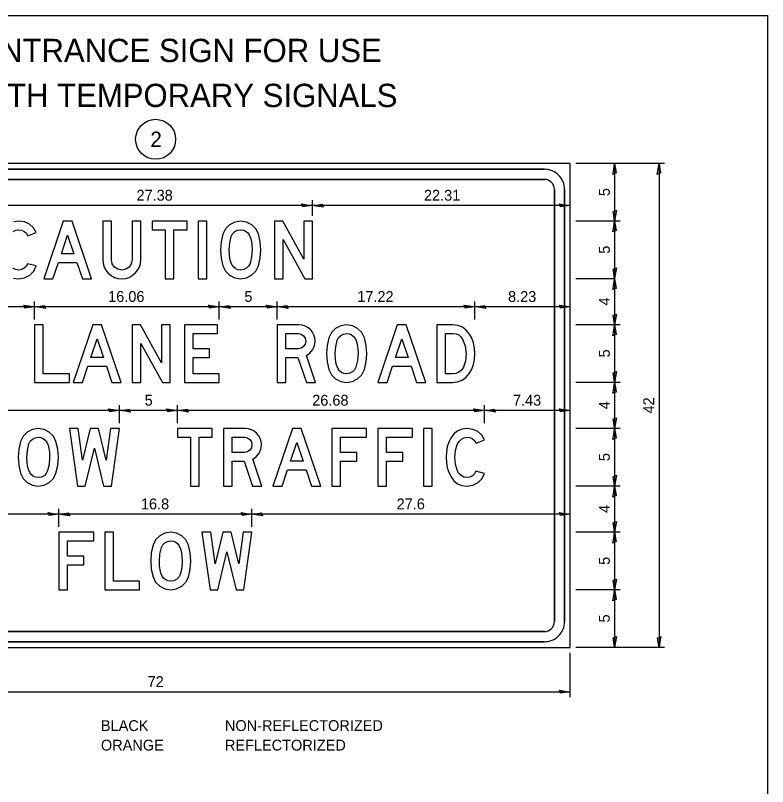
# Model space of a CAD drawing. Extents: x 100 to 887, y 75 to 1075.
# Drawn here: x 402.2 to 887.5, y 577.6 to 1075 of the extents above; entities that cross this region are included whole.
import ezdxf

# ---------------------------------------------------------------- set-up
doc = ezdxf.new("R2010")
doc.units = 0
for name, color, linetype in [('RD_Pr_Roadway_Dimensions', 7, 'Continuous'), ('RD_Pr_Roadway_Notes', 7, 'Continuous'), ('Sheets_Major Grid', 7, 'Continuous'), ('STG_Traffic_Control', 7, 'Continuous')]:
    doc.layers.add(name, color=color, linetype=linetype)

msp = doc.modelspace()

# ---------------------------------------------------------------- linework, layer by layer
at = {"layer": 'RD_Pr_Roadway_Dimensions'}
for p, q in [((820.95, 979.48), (763.7, 979.48)), ((788.82, 979.48), (788.82, 942.32)), ((817.45, 979.48), (817.45, 667.33)), ((593.94, 945.82), (593.94, 955.9)), ((593.94, 952.4), (390.87, 952.4)), ((760.2, 952.4), (593.94, 952.4)), ((792.32, 942.32), (763.7, 942.32)), ((788.82, 942.32), (788.82, 905.16)), ((788.82, 905.16), (763.7, 905.16)), ((788.82, 905.16), (788.82, 875.43)), ((414.54, 878.93), (414.54, 890.58)), ((533.7, 878.93), (533.7, 890.58)), ((571.03, 878.93), (571.03, 890.58)), ((698.58, 878.93), (698.58, 890.58)), ((414.54, 887.08), (377.2, 887.08)), ((533.7, 887.08), (414.54, 887.08)), ((571.03, 887.08), (533.7, 887.08)), ((698.58, 887.08), (571.03, 887.08)), ((760.2, 887.08), (698.58, 887.08)), ((792.32, 875.43), (763.7, 875.43)), ((788.82, 875.43), (788.82, 838.27)), ((792.32, 838.27), (763.7, 838.27)), ((788.82, 838.27), (788.82, 808.54)), ((469.29, 812.04), (469.29, 823.68)), ((506.72, 812.04), (506.72, 823.68)), ((704.91, 812.04), (704.91, 823.68)), ((469.29, 820.18), (280.26, 820.18)), ((506.72, 820.18), (469.29, 820.18)), ((704.91, 820.18), (506.72, 820.18)), ((760.2, 820.18), (704.91, 820.18)), ((792.32, 808.54), (763.7, 808.54)), ((788.82, 808.54), (788.82, 771.38)), ((792.32, 771.38), (763.7, 771.38)), ((788.82, 771.38), (788.82, 741.64)), ((430.21, 745.14), (430.21, 756.79)), ((554.81, 745.14), (554.81, 756.79)), ((430.21, 753.29), (225.07, 753.29)), ((554.81, 753.29), (430.21, 753.29)), ((760.2, 753.29), (554.81, 753.29)), ((792.32, 741.64), (763.7, 741.64)), ((788.82, 741.64), (788.82, 704.49)), ((792.32, 704.49), (763.7, 704.49)), ((788.82, 704.49), (788.82, 667.33)), ((820.95, 667.33), (763.7, 667.33)), ((760.2, 635.2), (760.2, 663.83)), ((225.07, 638.7), (760.2, 638.7))]:
    msp.add_line(p, q, dxfattribs=at)
for points in [[(787.68, 972.49), (788.29, 975.75), (788.82, 979.48), (789.29, 975.99), (789.73, 973.28), (788.73, 973.06)], [(816.31, 972.49), (816.91, 975.75), (817.45, 979.48), (817.92, 975.99), (818.36, 973.28), (817.35, 973.06)], [(586.94, 953.54), (590.21, 952.93), (593.94, 952.4), (590.44, 951.93), (587.73, 951.49), (587.51, 952.49)], [(600.93, 951.25), (597.67, 951.86), (593.94, 952.4), (597.43, 952.87), (600.14, 953.31), (600.36, 952.3)], [(753.2, 953.54), (756.47, 952.93), (760.2, 952.4), (756.7, 951.93), (753.99, 951.49), (753.77, 952.49)], [(789.97, 949.31), (789.36, 946.05), (788.82, 942.32), (788.35, 945.81), (787.91, 948.53), (788.92, 948.74)], [(787.68, 935.32), (788.29, 938.59), (788.82, 942.32), (789.29, 938.82), (789.73, 936.11), (788.73, 935.89)], [(789.97, 912.16), (789.36, 908.89), (788.82, 905.16), (788.35, 908.66), (787.91, 911.37), (788.92, 911.59)], [(787.68, 898.16), (788.29, 901.43), (788.82, 905.16), (789.29, 901.66), (789.73, 898.95), (788.73, 898.73)], [(407.54, 888.22), (410.81, 887.61), (414.54, 887.08), (411.04, 886.6), (408.33, 886.17), (408.11, 887.17)], [(421.54, 885.93), (418.27, 886.54), (414.54, 887.08), (418.04, 887.55), (420.75, 887.99), (420.96, 886.98)], [(526.7, 888.22), (529.97, 887.61), (533.7, 887.08), (530.2, 886.6), (527.49, 886.17), (527.27, 887.17)], [(540.7, 885.93), (537.43, 886.54), (533.7, 887.08), (537.2, 887.55), (539.91, 887.99), (540.13, 886.98)], [(564.03, 888.22), (567.3, 887.61), (571.03, 887.08), (567.53, 886.6), (564.82, 886.17), (564.6, 887.17)], [(578.02, 885.93), (574.76, 886.54), (571.03, 887.08), (574.52, 887.55), (577.23, 887.99), (577.45, 886.98)], [(691.58, 888.22), (694.85, 887.61), (698.58, 887.08), (695.08, 886.6), (692.37, 886.17), (692.15, 887.17)], [(705.57, 885.93), (702.3, 886.54), (698.58, 887.08), (702.07, 887.55), (704.78, 887.99), (705, 886.98)], [(753.2, 888.22), (756.47, 887.61), (760.2, 887.08), (756.7, 886.6), (753.99, 886.17), (753.77, 887.17)], [(789.97, 882.42), (789.36, 879.16), (788.82, 875.43), (788.35, 878.92), (787.91, 881.63), (788.92, 881.85)], [(787.68, 868.43), (788.29, 871.7), (788.82, 875.43), (789.29, 871.93), (789.73, 869.22), (788.73, 869)], [(789.97, 845.27), (789.36, 842), (788.82, 838.27), (788.35, 841.77), (787.91, 844.48), (788.92, 844.7)], [(787.68, 831.27), (788.29, 834.54), (788.82, 838.27), (789.29, 834.77), (789.73, 832.06), (788.73, 831.84)], [(462.3, 821.33), (465.56, 820.72), (469.29, 820.18), (465.8, 819.71), (463.08, 819.27), (462.87, 820.28)], [(476.29, 819.04), (473.02, 819.65), (469.29, 820.18), (472.79, 820.65), (475.5, 821.09), (475.72, 820.09)], [(499.72, 821.33), (502.99, 820.72), (506.72, 820.18), (503.22, 819.71), (500.51, 819.27), (500.29, 820.28)], [(513.71, 819.04), (510.44, 819.65), (506.72, 820.18), (510.21, 820.65), (512.92, 821.09), (513.14, 820.09)], [(697.91, 821.33), (701.18, 820.72), (704.91, 820.18), (701.41, 819.71), (698.7, 819.27), (698.49, 820.28)], [(711.91, 819.04), (708.64, 819.65), (704.91, 820.18), (708.41, 820.65), (711.12, 821.09), (711.34, 820.09)], [(753.2, 821.33), (756.47, 820.72), (760.2, 820.18), (756.7, 819.71), (753.99, 819.27), (753.77, 820.28)], [(789.97, 815.53), (789.36, 812.26), (788.82, 808.54), (788.35, 812.03), (787.91, 814.74), (788.92, 814.96)], [(787.68, 801.54), (788.29, 804.81), (788.82, 808.54), (789.29, 805.04), (789.73, 802.33), (788.73, 802.11)], [(789.97, 778.38), (789.36, 775.11), (788.82, 771.38), (788.35, 774.87), (787.91, 777.59), (788.92, 777.8)], [(787.68, 764.38), (788.29, 767.65), (788.82, 771.38), (789.29, 767.88), (789.73, 765.17), (788.73, 764.95)], [(423.22, 754.43), (426.49, 753.83), (430.21, 753.29), (426.72, 752.82), (424.01, 752.38), (423.79, 753.39)], [(437.21, 752.15), (433.94, 752.76), (430.21, 753.29), (433.71, 753.76), (436.42, 754.2), (436.64, 753.19)], [(547.81, 754.43), (551.08, 753.83), (554.81, 753.29), (551.31, 752.82), (548.6, 752.38), (548.38, 753.39)], [(561.8, 752.15), (558.54, 752.76), (554.81, 753.29), (558.3, 753.76), (561.02, 754.2), (561.23, 753.19)], [(753.2, 754.43), (756.47, 753.83), (760.2, 753.29), (756.7, 752.82), (753.99, 752.38), (753.77, 753.39)], [(789.97, 748.64), (789.36, 745.37), (788.82, 741.64), (788.35, 745.14), (787.91, 747.85), (788.92, 748.07)], [(787.68, 734.65), (788.29, 737.91), (788.82, 741.64), (789.29, 738.15), (789.73, 735.44), (788.73, 735.22)], [(789.97, 711.48), (789.36, 708.22), (788.82, 704.49), (788.35, 707.98), (787.91, 710.7), (788.92, 710.91)], [(787.68, 697.49), (788.29, 700.76), (788.82, 704.49), (789.29, 700.99), (789.73, 698.28), (788.73, 698.06)], [(789.97, 674.32), (789.36, 671.05), (788.82, 667.33), (788.35, 670.82), (787.91, 673.53), (788.92, 673.75)], [(818.59, 674.32), (817.99, 671.05), (817.45, 667.33), (816.98, 670.82), (816.54, 673.53), (817.55, 673.75)], [(753.2, 639.84), (756.47, 639.24), (760.2, 638.7), (756.7, 638.23), (753.99, 637.79), (753.77, 638.8)]]:
    msp.add_lwpolyline(points, close=True, dxfattribs=at)
at = {"layer": 'RD_Pr_Roadway_Notes'}
msp.add_circle((492.63, 995.08), 12.9, dxfattribs=at)
at = {"layer": 'Sheets_Major Grid'}
msp.add_lwpolyline([(100, 1075), (887.5, 1075), (887.5, 75), (100, 75)], close=True, dxfattribs=at)
at = {"layer": 'STG_Traffic_Control'}
for p, q in [((241.79, 975.77), (743.48, 975.77)), ((743.48, 975.77), (241.79, 975.77)), ((743.48, 969.23), (241.79, 969.23)), ((241.79, 969.23), (743.48, 969.23)), ((743.48, 969.23), (743.48, 969.23)), ((749.94, 684.05), (749.94, 962.76)), ((749.94, 962.76), (749.94, 684.05)), ((756.48, 962.76), (756.48, 684.05)), ((756.48, 684.05), (756.48, 962.76)), ((749.94, 684.05), (749.94, 684.05)), ((241.79, 677.58), (743.48, 677.58)), ((743.48, 677.58), (241.79, 677.58)), ((743.48, 671.04), (241.79, 671.04)), ((241.79, 671.04), (743.48, 671.04))]:
    msp.add_line(p, q, dxfattribs=at)
for points in [[(225.07, 667.33), (760.2, 667.33), (760.2, 979.48), (225.07, 979.48), (225.07, 667.33)], [(458.51, 942.32), (458.51, 917.45), (458.73, 914.99), (459.41, 912.73), (460.52, 910.64), (462.1, 908.76), (463.98, 907.17), (466.06, 906.06), (468.32, 905.38), (470.77, 905.16), (473.21, 905.38), (475.47, 906.06), (477.55, 907.17), (479.44, 908.76), (481.01, 910.64), (482.14, 912.73), (482.82, 914.99), (483.04, 917.45), (483.04, 942.32), (477.44, 942.32), (477.44, 917.34), (476.94, 914.82), (475.47, 912.7), (473.32, 911.25), (470.77, 910.77), (468.22, 911.25), (466.07, 912.7), (464.6, 914.82), (464.11, 917.34), (464.11, 942.32)], [(512.9, 936.71), (512.9, 942.32), (490.47, 942.32), (490.47, 936.71), (498.88, 936.71), (498.88, 905.16), (504.49, 905.16), (504.49, 936.71)], [(525.65, 905.16), (525.65, 942.32), (520.05, 942.32), (520.05, 905.16)], [(593.93, 905.16), (593.93, 942.32), (588.33, 942.32), (588.33, 917.89), (574.79, 942.32), (569.4, 942.32), (569.4, 905.16), (575, 905.16), (575, 930.37), (588.99, 905.16)], [(437.01, 838.27), (437.01, 843.88), (420.15, 843.88), (420.15, 875.43), (414.54, 875.43), (414.54, 838.27)], [(502.1, 838.27), (502.1, 875.43), (496.49, 875.43), (496.49, 851), (482.95, 875.43), (477.56, 875.43), (477.56, 838.27), (483.17, 838.27), (483.17, 863.48), (497.15, 838.27)], [(533.7, 843.88), (516.84, 843.88), (516.84, 854.4), (527.36, 854.4), (527.36, 860), (516.84, 860), (516.84, 869.82), (532.56, 869.82), (532.56, 875.43), (511.23, 875.43), (511.23, 838.27), (533.7, 838.27)], [(469.29, 808.54), (463.63, 808.54), (460.77, 788.18), (455.86, 808.54), (450.43, 808.54), (445.53, 788.15), (442.68, 808.54), (437.01, 808.54), (442.21, 771.38), (447.27, 771.38), (453.15, 795.82), (459.03, 771.38), (464.09, 771.38)], [(529.15, 802.93), (529.15, 808.54), (506.72, 808.54), (506.72, 802.93), (515.13, 802.93), (515.13, 771.38), (520.74, 771.38), (520.74, 802.93)], [(628.78, 802.93), (628.78, 808.54), (606.31, 808.54), (606.31, 771.38), (611.92, 771.38), (611.92, 787.5), (622.43, 787.5), (622.43, 793.11), (611.92, 793.11), (611.92, 802.93)], [(658.43, 802.93), (658.43, 808.54), (635.96, 808.54), (635.96, 771.38), (641.57, 771.38), (641.57, 787.5), (652.09, 787.5), (652.09, 793.11), (641.57, 793.11), (641.57, 802.93)], [(671.15, 771.38), (671.15, 808.54), (665.54, 808.54), (665.54, 771.38)], [(704.91, 779.63), (699.29, 781.05), (698.46, 779.42), (697.1, 778.12), (695.36, 777.27), (693.42, 776.99), (691.47, 777.28), (689.79, 778.17), (688.38, 779.65), (687.24, 781.72), (686.09, 785.53), (685.72, 789.95), (686.1, 794.4), (687.28, 798.23), (688.46, 800.28), (689.91, 801.74), (691.61, 802.63), (693.61, 802.93), (695.46, 802.67), (697.15, 801.9), (698.56, 800.68), (699.52, 799.13), (704.91, 801.24), (703.09, 804.22), (700.44, 806.54), (697.22, 808.03), (693.69, 808.54), (690.42, 808.15), (687.57, 806.98), (685.13, 805.04), (683.1, 802.34), (681.79, 799.65), (680.86, 796.7), (680.3, 793.47), (680.11, 789.98), (680.28, 786.48), (680.84, 783.26), (681.76, 780.31), (683.07, 777.64), (685.05, 774.89), (687.46, 772.94), (690.28, 771.76), (693.51, 771.38), (697.29, 771.95), (700.68, 773.66), (703.33, 776.3)], [(452.68, 736.04), (452.68, 741.64), (430.21, 741.64), (430.21, 704.49), (435.82, 704.49), (435.82, 720.61), (446.34, 720.61), (446.34, 726.22), (435.82, 726.22), (435.82, 736.04)], [(482.34, 704.49), (482.34, 710.09), (465.48, 710.09), (465.48, 741.64), (459.87, 741.64), (459.87, 704.49)], [(554.81, 741.64), (549.14, 741.64), (546.29, 721.29), (541.38, 741.64), (535.95, 741.64), (531.04, 721.26), (528.2, 741.64), (522.52, 741.64), (527.73, 704.49), (532.79, 704.49), (538.67, 728.93), (544.55, 704.49), (549.61, 704.49)]]:
    msp.add_lwpolyline(points, close=True, dxfattribs=at)
for points in [[(400.67, 935.53), (402.37, 936.42), (404.37, 936.71), (406.22, 936.45), (407.92, 935.68), (409.32, 934.46), (410.28, 932.91), (415.67, 935.02), (413.85, 938), (411.21, 940.33), (407.98, 941.81), (404.46, 942.32), (401.18, 941.93)], [(451.3, 905.16), (438.76, 942.32), (433, 942.32), (420.45, 905.16), (426.37, 905.16), (429.92, 915.68), (441.82, 915.68), (445.38, 905.16), (451.3, 905.16)], [(560.48, 923.76), (560.1, 929.06), (558.97, 934.02), (557.29, 937.38), (554.63, 940.03), (551.27, 941.74), (547.49, 942.32), (543.71, 941.74), (540.36, 940.03), (537.72, 937.37), (536.05, 933.99), (534.91, 929.03), (534.54, 923.76), (534.91, 918.49), (536.05, 913.52), (537.72, 910.14), (540.36, 907.48), (543.71, 905.74), (547.49, 905.16), (551.26, 905.73), (554.61, 907.45), (557.26, 910.09), (558.94, 913.45), (560.08, 918.44), (560.48, 923.76)], [(554.87, 923.74), (554.54, 919.22), (553.56, 915.03), (552.66, 913.28), (551.27, 911.92), (549.51, 911.05), (547.53, 910.77), (545.79, 910.96), (544.29, 911.58), (543.02, 912.59), (541.99, 914.01), (541.18, 915.83), (540.61, 918.06), (540.26, 920.69), (540.15, 923.74), (540.47, 928.23), (541.46, 932.41), (542.35, 934.17), (543.74, 935.54), (545.5, 936.42), (547.53, 936.71), (549.24, 936.5), (550.73, 935.9), (551.99, 934.88), (553.03, 933.47), (553.83, 931.64), (554.41, 929.42), (554.75, 926.77), (554.87, 923.74)], [(439.94, 921.29), (431.81, 921.29), (435.87, 933.33), (439.94, 921.29)], [(401.04, 905.54), (404.27, 905.16), (408.05, 905.73), (411.45, 907.45), (414.09, 910.09), (415.67, 913.41), (410.05, 914.83), (409.22, 913.2), (407.86, 911.91), (406.12, 911.05), (404.18, 910.77), (402.23, 911.06), (400.55, 911.95)], [(470.36, 838.27), (457.82, 875.43), (452.05, 875.43), (439.51, 838.27), (445.43, 838.27), (448.97, 848.78), (460.88, 848.78), (464.43, 838.27), (470.36, 838.27)], [(595.83, 838.27), (589.96, 855.62), (592.25, 857.23), (594.03, 859.47), (595.18, 862.12), (595.56, 864.99), (595.37, 867.06), (594.79, 868.98), (593.82, 870.74), (592.47, 872.36), (590.84, 873.7), (589.07, 874.66), (587.13, 875.23), (585.05, 875.43), (571.03, 875.43), (571.03, 838.27), (576.63, 838.27), (576.63, 854.4), (584.41, 854.4), (589.91, 838.27), (595.83, 838.27)], [(628.85, 856.87), (628.47, 862.17), (627.34, 867.13), (625.67, 870.49), (623, 873.14), (619.64, 874.85), (615.86, 875.43), (612.08, 874.85), (608.74, 873.14), (606.09, 870.48), (604.42, 867.1), (603.28, 862.14), (602.91, 856.87), (603.28, 851.6), (604.42, 846.63), (606.09, 843.25), (608.74, 840.59), (612.08, 838.85), (615.86, 838.27), (619.63, 838.84), (622.98, 840.56), (625.63, 843.2), (627.31, 846.56), (628.45, 851.55), (628.85, 856.87)], [(666.91, 838.27), (654.36, 875.43), (648.6, 875.43), (636.06, 838.27), (641.97, 838.27), (645.52, 848.78), (657.43, 848.78), (660.98, 838.27), (666.91, 838.27)], [(674.04, 838.27), (684.23, 838.27), (687.51, 838.63), (690.44, 839.73), (692.98, 841.58), (695.15, 844.17), (696.64, 846.89), (697.71, 849.89), (698.36, 853.17), (698.58, 856.74), (698.37, 860.41), (697.75, 863.76), (696.7, 866.78), (695.26, 869.48), (693.12, 872.07), (690.59, 873.94), (687.62, 875.05), (684.26, 875.43), (674.04, 875.43), (674.04, 838.27)], [(459, 854.4), (450.87, 854.4), (454.93, 866.44), (459, 854.4)], [(576.63, 860), (576.63, 869.82), (584.81, 869.82), (586.59, 869.45), (588.11, 868.36), (589.12, 866.78), (589.48, 864.91), (589.12, 863.01), (588.11, 861.44), (586.59, 860.35), (584.81, 860), (576.63, 860)], [(623.24, 856.85), (622.91, 852.33), (621.93, 848.14), (621.03, 846.38), (619.64, 845.03), (617.89, 844.16), (615.9, 843.88), (614.16, 844.07), (612.66, 844.69), (611.39, 845.7), (610.36, 847.12), (609.55, 848.94), (608.98, 851.17), (608.63, 853.8), (608.52, 856.85), (608.84, 861.34), (609.83, 865.52), (610.72, 867.28), (612.11, 868.65), (613.88, 869.52), (615.9, 869.82), (617.61, 869.61), (619.1, 869.01), (620.36, 867.99), (621.4, 866.58), (622.2, 864.75), (622.78, 862.52), (623.12, 859.88), (623.24, 856.85)], [(655.55, 854.4), (647.42, 854.4), (651.47, 866.44), (655.55, 854.4)], [(679.65, 843.88), (679.65, 869.82), (684.19, 869.82), (686.49, 869.58), (688.23, 868.88), (689.56, 867.67), (690.93, 865.75), (692.45, 861.77), (692.97, 856.74), (692.53, 851.92), (691.23, 848.14), (689.94, 846.27), (688.35, 844.94), (686.44, 844.14), (684.19, 843.88), (679.65, 843.88)], [(429.87, 789.98), (429.49, 795.28), (428.36, 800.24), (426.69, 803.6), (424.02, 806.25), (420.66, 807.95), (416.88, 808.54), (413.1, 807.95), (409.76, 806.25), (407.11, 803.59), (405.44, 800.21), (404.3, 795.25), (403.93, 789.98), (404.3, 784.71), (405.44, 779.73), (407.11, 776.36), (409.76, 773.7), (413.1, 771.95), (416.88, 771.38), (420.65, 771.95), (424, 773.66), (426.65, 776.3), (428.33, 779.67), (429.48, 784.66), (429.87, 789.98)], [(561.17, 771.38), (555.3, 788.73), (557.59, 790.34), (559.37, 792.58), (560.53, 795.23), (560.91, 798.1), (560.71, 800.17), (560.13, 802.08), (559.17, 803.85), (557.82, 805.47), (556.18, 806.81), (554.41, 807.77), (552.47, 808.34), (550.39, 808.54), (536.37, 808.54), (536.37, 771.38), (541.98, 771.38), (541.98, 787.5), (549.76, 787.5), (555.25, 771.38), (561.17, 771.38)], [(599.18, 771.38), (586.63, 808.54), (580.87, 808.54), (568.33, 771.38), (574.24, 771.38), (577.79, 781.89), (589.7, 781.89), (593.25, 771.38), (599.18, 771.38)], [(424.26, 789.95), (423.93, 785.44), (422.95, 781.24), (422.05, 779.49), (420.66, 778.14), (418.91, 777.27), (416.92, 776.99), (415.18, 777.18), (413.68, 777.8), (412.41, 778.8), (411.38, 780.23), (410.57, 782.05), (410, 784.28), (409.65, 786.91), (409.54, 789.95), (409.87, 794.45), (410.86, 798.63), (411.74, 800.39), (413.13, 801.76), (414.9, 802.63), (416.92, 802.93), (418.63, 802.72), (420.12, 802.12), (421.38, 801.1), (422.42, 799.68), (423.22, 797.86), (423.8, 795.63), (424.14, 792.99), (424.26, 789.95)], [(541.98, 793.11), (541.98, 802.93), (550.15, 802.93), (551.93, 802.56), (553.45, 801.47), (554.47, 799.88), (554.82, 798.02), (554.47, 796.12), (553.45, 794.55), (551.93, 793.46), (550.15, 793.11), (541.98, 793.11)], [(587.82, 787.5), (579.69, 787.5), (583.74, 799.54), (587.82, 787.5)], [(515.39, 723.09), (515.01, 728.39), (513.88, 733.35), (512.2, 736.7), (509.54, 739.36), (506.18, 741.06), (502.4, 741.64), (498.62, 741.06), (495.28, 739.36), (492.63, 736.7), (490.96, 733.32), (489.82, 728.36), (489.45, 723.09), (489.82, 717.82), (490.96, 712.84), (492.63, 709.47), (495.28, 706.81), (498.62, 705.06), (502.4, 704.49), (506.17, 705.05), (509.52, 706.77), (512.17, 709.41), (513.85, 712.78), (514.99, 717.77), (515.39, 723.09)], [(509.78, 723.06), (509.45, 718.55), (508.47, 714.35), (507.57, 712.6), (506.18, 711.25), (504.42, 710.38), (502.44, 710.09), (500.7, 710.29), (499.2, 710.91), (497.93, 711.91), (496.9, 713.34), (496.09, 715.16), (495.52, 717.39), (495.17, 720.02), (495.06, 723.06), (495.38, 727.56), (496.37, 731.74), (497.26, 733.5), (498.65, 734.87), (500.41, 735.74), (502.44, 736.04), (504.15, 735.83), (505.64, 735.23), (506.9, 734.21), (507.94, 732.79), (508.74, 730.97), (509.32, 728.74), (509.66, 726.1), (509.78, 723.06)]]:
    msp.add_lwpolyline(points, dxfattribs=at)
for centre, radius, start, end in [((743.48, 962.76), 13.01, 0, 90.0002), ((743.48, 962.76), 13.01, 0, 90.0002), ((743.48, 962.76), 6.47, 0, 90.0002), ((743.48, 962.76), 6.47, 0, 90.0002), ((743.48, 684.05), 13.01, 270.0001, 0.0003), ((743.48, 684.05), 6.47, 270.0001, 0.0003), ((743.48, 684.05), 13.01, 270.0001, 0.0003), ((743.48, 684.05), 6.47, 270.0001, 0.0003)]:
    msp.add_arc(centre, radius, start, end, dxfattribs=at)

# ---------------------------------------------------------------- texts
at = {"layer": 'RD_Pr_Roadway_Notes'}
for s, height, p in [('ENTRANCE SIGN FOR USE', 15, (378.88, 1044.91)), ('WITH TEMPORARY SIGNALS', 15, (372.27, 1015.91)), ('2', 10, (489.23, 990.08)), ('27.38', 7, (480.29, 955.52)), ('22.31', 7, (665.8, 955.52)), ('16.06', 7, (462.01, 890.2)), ('5', 7, (549.92, 890.2)), ('17.22', 7, (622.73, 890.2)), ('8.23', 7, (720.04, 890.2)), ('5', 7, (485.56, 823.31)), ('26.68', 7, (593.69, 823.31)), ('7.43', 7, (723.21, 823.31)), ('16.8', 7, (483.16, 756.42)), ('27.6', 7, (648.16, 756.42)), ('72', 7, (487.48, 641.83)), ('BLACK', 7, (457.35, 613.44)), ('NON-REFLECTORIZED', 7, (537.35, 613.44)), ('ORANGE', 7, (457.35, 600.84)), ('REFLECTORIZED', 7, (537.35, 600.84))]:
    msp.add_text(s, height=height, dxfattribs=at).set_placement(p)
for s, p in [('5', (785.7, 958.45)), ('5', (785.7, 921.29)), ('4', (785.7, 887.89)), ('5', (785.7, 854.4)), ('4', (785.7, 821)), ('42', (814.32, 818.25)), ('5', (785.7, 787.51)), ('4', (785.7, 754.11)), ('5', (785.7, 720.62)), ('5', (785.7, 683.46))]:
    msp.add_text(s, height=7, rotation=90, dxfattribs=at).set_placement(p)

doc.saveas('drawing.dxf')
